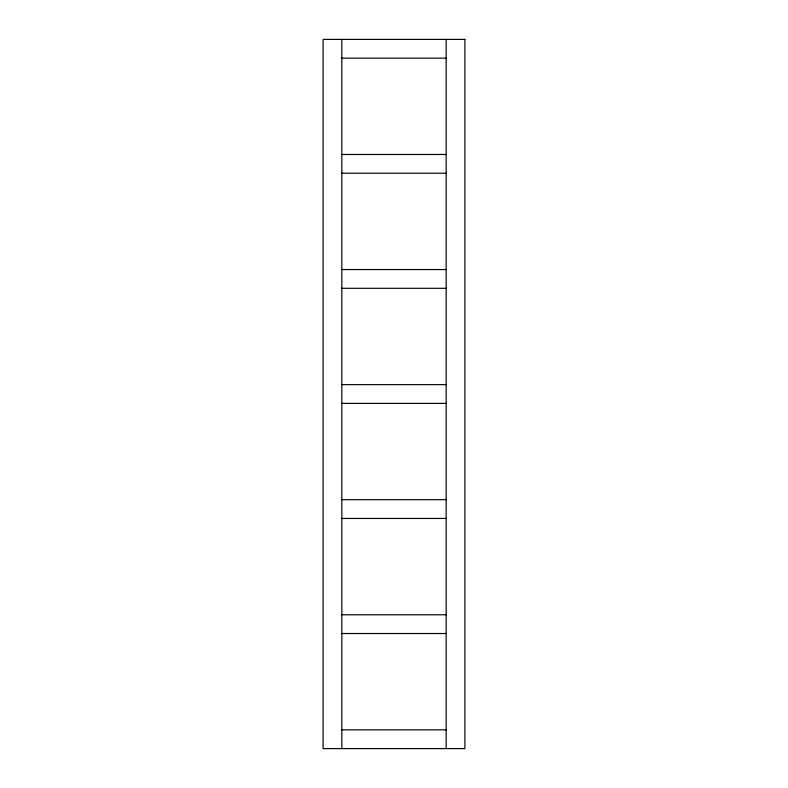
<?xml version="1.0" encoding="UTF-8"?>
<svg xmlns="http://www.w3.org/2000/svg" width="788" height="788" viewBox="0 0 788 788"><rect width="100%" height="100%" fill="white"/><g stroke="black" fill="none" stroke-linecap="round" stroke-linejoin="round"><path stroke-width="1.18" d="M341.825 58.145L446.175 58.145M341.825 154.478L446.175 154.478M341.825 173.222L446.175 173.222M341.825 269.555L446.175 269.555M341.825 288.3L446.175 288.3M341.825 384.633L446.175 384.633M341.825 403.367L446.175 403.367M341.825 499.7L446.175 499.7M341.825 518.445L446.175 518.445M341.825 614.778L446.175 614.778M341.825 633.522L446.175 633.522M341.825 729.855L446.175 729.855M446.175 39.4L446.175 748.6M341.825 39.4L341.825 748.6M464.92 39.4L323.08 39.4L323.08 748.6L464.92 748.6L464.92 39.4"/></g></svg>
